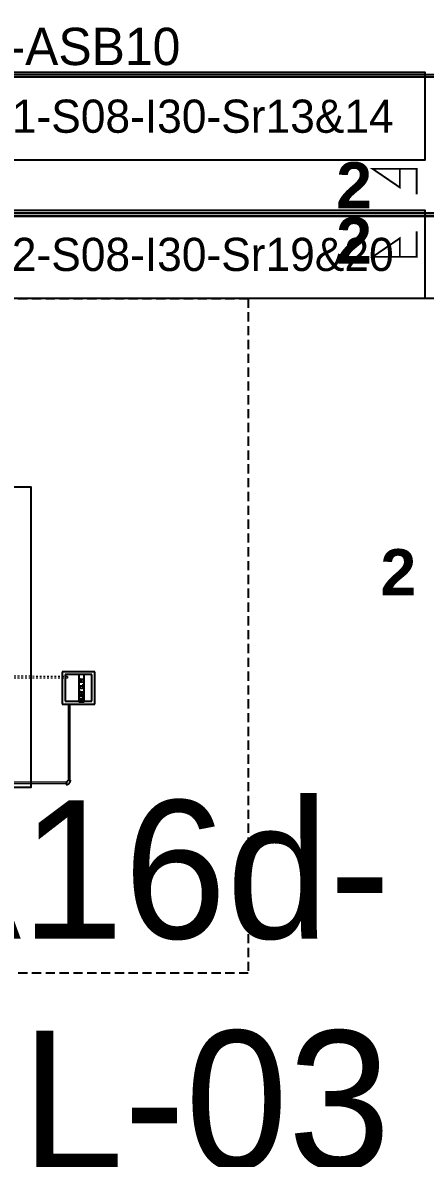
# Model space of a CAD drawing. Header units: metres. Extents: x 530404 to 530792, y 2675352 to 2675672.
# Drawn here: x 530640.7 to 530662.6, y 2675462.6 to 2675524.3 of the extents above; entities that cross this region are included whole.
import ezdxf
from ezdxf.enums import TextEntityAlignment as Align

# ---------------------------------------------------------------- set-up
doc = ezdxf.new("R2010")
doc.units = ezdxf.units.M
for name, pattern in [('( Dashed )', [0.75, 0.5, -0.25]), ('CENTER2', [1.125, 0.75, -0.125, 0.125, -0.125]), ('DASHED', [0.75, 0.5, -0.25]), ('HIDDEN', [0.375, 0.25, -0.125])]:
    doc.linetypes.add(name, pattern=pattern)
for name, color, linetype in [('E-Inverter Grouping', 2, 'Continuous'), ('IDT', 7, 'Continuous'), ('Inverter Block-03', 7, 'Continuous'), ('LT Cable(AG) INV to LT Panel BL-03', 2, 'Continuous'), ('Messenger Wire Block-03 (Master Path)', 30, 'Continuous'), ('Messenger Wire Block-03 (MW Path)', 191, 'Continuous'), ('MMS Block Numbering', 7, 'Continuous'), ('MMS Table Block-03', 8, 'Continuous'), ('Section Marking BL-03', 2, 'Continuous')]:
    doc.layers.add(name, color=color, linetype=linetype)
doc.layers.add('PILE', color=1, linetype='Continuous', lineweight=15)
doc.styles.add('Adani Regular', font='Adani Regular.ttf')
doc.styles.add('BoldTextStyle', font='arialbd.ttf')
doc.styles.add('RomanS', font='romans.shx')
doc.styles.get("Standard").update_dxf_attribs({"font": 'Adani Regular.ttf'})
doc.linetypes.add('FOUNDATION LAYOUT$0$FENCELINE1', pattern='A,6.35,-2.54,[133,ltypeshp.shx,S=2.54,R=0,X=-2.54,Y=0],-2.54,25.4', length=36.83)

# ---------------------------------------------------------------- blocks, each defined once
blk = doc.blocks.new('MMS Table (32.292 x 4.788)')
at = {"color": 0}
blk.add_lwpolyline([(0, -0.002), (0, 4.786), (32.292, 4.786), (32.292, -0.002)], close=True, dxfattribs=at)
at = {"color": 7}
blk.add_attdef('ID1', text='', height=1.8, dxfattribs=at).set_placement((16.146, 2.392), align=Align.MIDDLE_CENTER)
blk = doc.blocks.new('Inverter Block')
h = blk.add_hatch(color=0)
h.dxf.hatch_style = 1
h.paths.add_polyline_path([(-1.456, 2.269), (-1.456, 0.846), (1.456, 0.846)])
at = {"color": 0}
blk.add_lwpolyline([(1.456, 2.269), (-1.456, 2.269), (-1.456, 0.846), (1.456, 0.846)], close=True, dxfattribs=at)
blk.add_lwpolyline([(-1.456, 2.269), (1.456, 0.846)], dxfattribs=at)
at = {"layer": 'PILE'}
for centre in [(-0.613, 0.846), (0.613, 0.846)]:
    blk.add_circle(centre, 0.156, dxfattribs=at)
at = {"color": 7}
blk.add_attdef('ID', (-1.456, 3.006), '', height=1.8, dxfattribs=at)
blk = doc.blocks.new('IDT')
at = {"layer": 'IDT', "color": 8, "linetype": '( Dashed )', "ltscale": 100}
for p, q in [((9.893, 22.22), (9.893, 22.349)), ((9.893, 22.22), (9.893, 22.349)), ((9.663, 22.119), (9.791, 22.119)), ((9.663, 22.119), (9.791, 22.119))]:
    blk.add_line(p, q, dxfattribs=at)
at = {"layer": 'IDT', "color": 8, "linetype": 'DASHED', "lineweight": 0, "ltscale": 20}
for p, q in [((24.537, 22.345), (9.893, 22.345)), ((24.537, 22.345), (9.893, 22.345)), ((9.893, 22.225), (24.537, 22.225)), ((9.893, 22.225), (24.537, 22.225)), ((9.667, 22.129), (9.667, 17.986)), ((9.667, 22.129), (9.667, 17.986)), ((9.787, 17.986), (9.787, 22.129)), ((9.787, 17.986), (9.787, 22.129))]:
    blk.add_line(p, q, dxfattribs=at)
at = {"layer": 'IDT', "color": 8, "linetype": 'CENTER2', "lineweight": 0, "ltscale": 500}
for p, q in [((24.527, 22.285), (9.893, 22.285)), ((24.527, 22.285), (9.893, 22.285)), ((9.727, 22.119), (9.727, 17.986)), ((9.727, 22.119), (9.727, 17.986))]:
    blk.add_line(p, q, dxfattribs=at)
at = {"layer": 'IDT', "color": 253}
for p, q in [((10.103, 17.985), (8.343, 17.985)), ((8.343, 17.985), (8.343, 16.225)), ((10.103, 16.225), (10.103, 17.985)), ((9.943, 17.825), (8.503, 17.825)), ((8.503, 17.825), (8.503, 16.385)), ((9.198, 17.863), (8.91, 17.863)), ((8.91, 17.863), (8.91, 16.372)), ((9.198, 16.372), (9.198, 17.863)), ((9.943, 16.385), (9.943, 17.825)), ((8.343, 16.225), (10.103, 16.225)), ((8.503, 16.385), (9.943, 16.385)), ((8.91, 16.372), (9.198, 16.372))]:
    blk.add_line(p, q, dxfattribs=at)
at = {"layer": 'IDT', "color": 253, "linetype": 'HIDDEN', "lineweight": 0, "ltscale": 0.3}
for p, q in [((9.828, 16.582), (12.728, 16.574)), ((9.828, 16.482), (12.728, 16.474)), ((9.829, 16.482), (9.829, 16.582))]:
    blk.add_line(p, q, dxfattribs=at)
at = {"layer": 'IDT', "color": 243, "linetype": 'DASHED'}
blk.add_lwpolyline([(45.5, 32.586), (45.5, -4.032), (0, -4.032), (0, 32.586)], close=True, dxfattribs=at)
at = {"layer": 'IDT', "color": 7, "linetype": 'FOUNDATION LAYOUT$0$FENCELINE1', "ltscale": 0.01}
blk.add_lwpolyline([(19.911, 22.485), (11.801, 22.485), (11.801, 6.21), (19.731, 6.21), (25.552, 6.21), (25.552, 9.06)], dxfattribs=at)
at = {"layer": 'IDT', "color": 8, "linetype": '( Dashed )', "ltscale": 100}
for centre, radius, start, end in [((9.881, 22.13), 0.219, 87.04501, 182.95499), ((9.881, 22.13), 0.219, 87.04501, 182.95499), ((9.909, 22.103), 0.119, 97.79955, 172.20045), ((9.909, 22.103), 0.119, 97.79955, 172.20045)]:
    blk.add_arc(centre, radius, start, end, dxfattribs=at)
at = {"layer": 'IDT', "color": 7, "style": 'RomanS', "width": 0.85}
blk.add_text('BURNT OIL PIT', height=0.144, rotation=270, dxfattribs=at).set_placement((8.982, 17.814))

msp = doc.modelspace()

# ---------------------------------------------------------------- linework, layer by layer
at = {"layer": 'E-Inverter Grouping'}
msp.add_lwpolyline([(530662.567, 2675529.075), (530694.959, 2675529.075), (530694.959, 2675509.291), (530597.883, 2675509.291), (530597.883, 2675536.575), (530662.567, 2675536.575)], close=True, dxfattribs=at)
at = {"layer": 'LT Cable(AG) INV to LT Panel BL-03', "color": 5}
for points in [[(530625.964, 2675494.882), (530622.479, 2675494.882, -0.414214), (530621.579, 2675495.782), (530621.579, 2675498.891, 0.214019), (530621.277, 2675499.563), (530614.563, 2675505.541, -0.214019), (530614.262, 2675506.213), (530614.262, 2675507.898, 0.011918), (530614.261, 2675507.941), (530614.215, 2675508.89, -0.011918), (530614.214, 2675508.933), (530614.214, 2675520.412, -0.414214), (530615.114, 2675521.312), (530724.813, 2675521.312, 0.414214), (530725.713, 2675522.212), (530725.713, 2675522.69)], [(530625.964, 2675494.907), (530622.504, 2675494.907, -0.414214), (530621.604, 2675495.807), (530621.604, 2675498.902, 0.214019), (530621.302, 2675499.574), (530614.588, 2675505.552, -0.214019), (530614.287, 2675506.224), (530614.287, 2675507.898, 0.011918), (530614.286, 2675507.941), (530614.24, 2675508.89, -0.011918), (530614.239, 2675508.933), (530614.239, 2675512.887, -0.414214), (530615.139, 2675513.787), (530663.573, 2675513.787, -0.414214), (530664.473, 2675512.887), (530664.473, 2675492.187, 0.414214), (530665.373, 2675491.287), (530692.421, 2675491.287, 0.414214), (530693.321, 2675492.187), (530693.321, 2675492.69)], [(530625.964, 2675494.932), (530622.529, 2675494.932, -0.414214), (530621.629, 2675495.832), (530621.629, 2675498.913, 0.214019), (530621.327, 2675499.585), (530614.613, 2675505.563, -0.214019), (530614.312, 2675506.235), (530614.312, 2675507.899, 0.011918), (530614.311, 2675507.942), (530614.265, 2675508.891, -0.011918), (530614.264, 2675508.934), (530614.264, 2675512.862, -0.414214), (530615.164, 2675513.762), (530663.548, 2675513.762, -0.414214), (530664.448, 2675512.862), (530664.448, 2675492.162, 0.414214), (530665.348, 2675491.262), (530757.205, 2675491.262, 0.414214), (530758.105, 2675492.162), (530758.105, 2675492.69)]]:
    msp.add_lwpolyline(points, format="xyb", dxfattribs=at)
at = {"layer": 'Messenger Wire Block-03 (Master Path)'}
for points in [[(530614.089, 2675521.437), (530727.351, 2675521.437)], [(530614.089, 2675513.937), (530664.623, 2675513.937)]]:
    msp.add_lwpolyline(points, dxfattribs=at)
at = {"layer": 'Messenger Wire Block-03 (MW Path)', "const_width": 0.1}
for points in [[(530614.089, 2675521.437), (530727.351, 2675521.437)], [(530614.089, 2675513.937), (530664.623, 2675513.937)]]:
    msp.add_lwpolyline(points, dxfattribs=at)
at = {"layer": 'Section Marking BL-03', "color": 94, "lineweight": 35, "true_color": 0x00a500, "const_width": 0.1}
for points in [[(530662.123, 2675514.937), (530662.123, 2675516.327), (530659.723, 2675516.327), (530661.203, 2675515.317), (530661.203, 2675516.327)], [(530662.123, 2675512.937), (530662.123, 2675511.547), (530659.723, 2675511.547), (530661.203, 2675512.557), (530661.203, 2675511.547)]]:
    msp.add_lwpolyline(points, dxfattribs=at)

# ---------------------------------------------------------------- block references
at = {"layer": 'IDT', "color": 8, "rotation": 180}
msp.add_blockref('IDT', (530652.975, 2675505.259), dxfattribs=at)
at = {"layer": 'Inverter Block-03'}
ref = msp.add_blockref('Inverter Block', (530628.537, 2675521.025), dxfattribs=dict(at, xscale=1.124999999976148, yscale=1.124999999976148, zscale=1.124999999976148))
ref.add_attrib('ID', 'B03-I30-ASB10', (530630.468, 2675521.957), dxfattribs={"layer": '0', "color": 7, "height": 2.025})
at = {"layer": 'MMS Table Block-03'}
for p, values in [((530630.275, 2675516.791), {'ID1': 'B03-R21-S08-I30-Sr13&14'}), ((530630.275, 2675509.291), {'ID1': 'B03-R22-S08-I30-Sr19&20'})]:
    msp.add_blockref('MMS Table (32.292 x 4.788)', p, dxfattribs=at).add_auto_attribs(values)

# ---------------------------------------------------------------- texts
at = {"layer": 'MMS Block Numbering', "insert": (530647.324, 2675471.998), "char_height": 7.5, "attachment_point": 5, "style": 'Adani Regular'}
msp.add_mtext_dynamic_manual_height_columns('A16d-\\PBL-03', width=41.53538, gutter_width=1, heights=[0], dxfattribs=at)
at = {"layer": 'Section Marking BL-03', "color": 94, "true_color": 0x00a500, "style": 'BoldTextStyle'}
for p in [(530658.723, 2675515.437), (530658.723, 2675512.437), (530661.123, 2675494.437)]:
    msp.add_text('2', height=2.5, dxfattribs=at).set_placement(p, align=Align.MIDDLE_CENTER)

doc.saveas('drawing.dxf')
